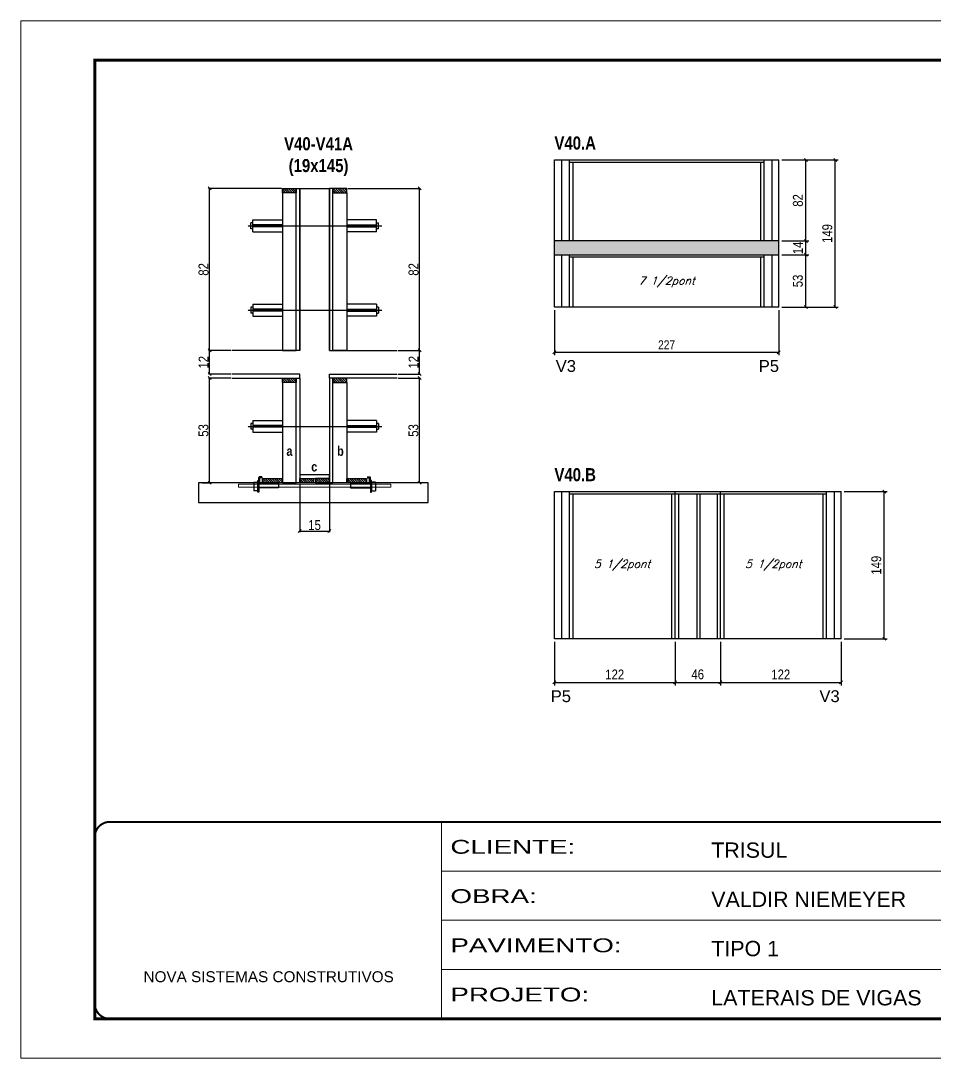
# Model space of a CAD drawing. Extents: x 3330 to 22105, y 1197 to 30204.
# Drawn here: x 3330 to 4255, y 18426 to 19476 of the extents above; entities that cross this region are included whole.
import ezdxf

# ---------------------------------------------------------------- set-up
doc = ezdxf.new("R2010")
doc.units = 0
for name, pattern in [('CONTINUO', [0]), ('DASHED', [0.75, 0.5, -0.25]), ('HIDDEN', [0.375, 0.25, -0.125])]:
    doc.linetypes.add(name, pattern=pattern)
for name, color, linetype in [('5', 5, 'Continuous'), ('barrote', 251, 'Continuous'), ('COTA', 241, 'Continuous'), ('detalhes', 4, 'Continuous'), ('NOMENCLATURA', 7, 'Continuous'), ('Painéis', 200, 'Continuous'), ('presilha', 1, 'Continuous'), ('SARR_2.2x10', 60, 'Continuous'), ('SARR_2.2x7', 40, 'Continuous'), ('SARR_3.5x7', 81, 'Continuous'), ('TENSOR', 3, 'Continuous'), ('texto', 7, 'Continuous')]:
    doc.layers.add(name, color=color, linetype=linetype)
for name, color, linetype, lineweight in [('CONCRETO', 251, 'Continuous', 25), ('Folhas', 255, 'Continuous', 9), ('SARRAFO DE PRESSAO', 251, 'DASHED', 9), ('SCO-___-LAJ', 2, 'Continuous', 0)]:
    doc.layers.add(name, color=color, linetype=linetype, lineweight=lineweight)
doc.styles.add('ARIAL', font='arial.ttf')
doc.styles.add('COTA TECNICA', font='techl___.ttf', dxfattribs={"height": 10})
doc.styles.add('COTA TECNICA 2X', font='techl___.ttf', dxfattribs={"height": 10})
doc.styles.add('COTA TECNICA-50', font='techl___.ttf', dxfattribs={"height": 9})
doc.styles.add('Romans', font='romans.shx')
doc.styles.get("Standard").update_dxf_attribs({"font": 'arial.ttf'})
doc.styles.add('TECNICA', font='techb___.ttf', dxfattribs={"height": 10})
doc.styles.add('Tecnologia', font='')
doc.styles.get('Tecnologia').set_extended_font_data('Forgotten Futurist')
doc.dimstyles.new('COTA PAINEL-50', dxfattribs={"dimtxt": 9, "dimasz": 3, "dimexe": 3, "dimexo": 3, "dimgap": 3, "dimtad": 1, "dimdec": 1, "dimzin": 12, "dimdsep": 46, "dimtxsty": 'COTA TECNICA-50', "dimblk1": 'OBLIQUE', "dimblk2": 'OBLIQUE', "dimsah": 1, "dimcen": 0.9, "dimclrd": 4, "dimclre": 4, "dimclrt": 240, "dimadec": 1, "dimazin": 3, "dimtfac": 1, "dimtdec": 1, "dimtmove": 0, "dimatfit": 3, "dimfxl": 1, "dimtolj": 1, "dimtzin": 12, "dimarcsym": 0})
doc.dimstyles.new('PAINEL', dxfattribs={"dimtxt": 10, "dimasz": 3, "dimexe": 3, "dimexo": 3, "dimgap": 3, "dimtad": 1, "dimdec": 1, "dimzin": 12, "dimdsep": 46, "dimtxsty": 'COTA TECNICA', "dimblk1": 'OBLIQUE', "dimblk2": 'OBLIQUE', "dimsah": 1, "dimcen": 0.9, "dimclrd": 4, "dimclre": 4, "dimclrt": 240, "dimadec": 1, "dimazin": 3, "dimtfac": 1, "dimtdec": 1, "dimtmove": 0, "dimatfit": 3, "dimfxl": 1, "dimtolj": 1, "dimtzin": 12, "dimarcsym": 0})
doc.dimstyles.new('SECAO', dxfattribs={"dimscale": 0.333333, "dimtxt": 5, "dimasz": 9, "dimexe": 3, "dimexo": 3, "dimgap": 3, "dimtad": 1, "dimdec": 1, "dimlfac": 0.5, "dimzin": 12, "dimdsep": 46, "dimtxsty": 'COTA TECNICA 2X', "dimblk1": 'OBLIQUE', "dimblk2": 'OBLIQUE', "dimsah": 1, "dimcen": 0.9, "dimclrd": 4, "dimclre": 4, "dimclrt": 240, "dimadec": 1, "dimazin": 3, "dimtfac": 1, "dimtdec": 1, "dimtmove": 0, "dimatfit": 3, "dimfxl": 1, "dimtolj": 1, "dimtzin": 12, "dimarcsym": 0})

# ---------------------------------------------------------------- blocks, each defined once
blk = doc.blocks.new('9999999999')
at = {"color": 30, "linetype": 'CONTINUO'}
for p, q in [((98564.6, 34230.2), (98564.6, 34429.4)), ((98564.6, 34379.6), (99584, 34379.6)), ((98564.6, 34329.8), (99488, 34329.8)), ((98564.6, 34280), (99488, 34280))]:
    blk.add_line(p, q, dxfattribs=at)
at = {"color": 30, "linetype": 'CONTINUO', "const_width": 2}
blk.add_lwpolyline([(99584, 34230.2), (99584, 34414.4, 0.414214), (99569, 34429.4), (98229, 34429.4, 0.414214), (98214, 34414.4), (98214, 34245.2, 0.414214), (98229, 34230.2), (99584, 34230.2)], format="xyb", dxfattribs=at)
at = {"layer": 'Folhas'}
blk.add_lwpolyline([(98139, 34190.2), (99624, 34190.2), (99624, 35240.2), (98139, 35240.2)], close=True, dxfattribs=at)
at = {"layer": 'Folhas', "color": 30, "const_width": 3}
blk.add_lwpolyline([(98214, 34230.2), (99584, 34230.2), (99584, 35200.2), (98214, 35200.2)], close=True, dxfattribs=at)
at = {"color": 7, "linetype": 'Continuous', "ltscale": 5, "style": 'ARIAL'}
for s, height, p in [('TRISUL', 15.48, (98837.7, 34393.1)), ('VALDIR NIEMEYER', 15.483, (98837.7, 34343.3)), ('TIPO 1', 15.48, (98837.7, 34293.5)), ('NOVA SISTEMAS CONSTRUTIVOS', 11.059, (98263.2, 34267.2)), ('LATERAIS DE VIGAS', 15.483, (98837.7, 34243.7))]:
    blk.add_text(s, height=height, dxfattribs=at).set_placement(p)
at = {"layer": 'Folhas', "color": 7, "style": 'Tecnologia', "width": 1.5}
for s, p in [('CLIENTE:', (98573.7, 34397.2)), ('OBRA:', (98573.7, 34347.3)), ('PAVIMENTO:', (98573.7, 34297.5)), ('PROJETO:', (98573.7, 34247.7))]:
    blk.add_text(s, height=14, dxfattribs=at).set_placement(p)
blk = doc.blocks.new('PRESILHA METÁLICA 1')
at = {"layer": 'presilha'}
for p, q in [((7.5, 10.6), (7.5, 19.9)), ((12, 21), (8.6, 21)), ((9, 11.6), (9, 18.9)), ((12, 19.5), (9.6, 19.5)), ((12, 21), (12, 19.5)), ((0, 13), (6, 13)), ((0, 13), (0, 0)), ((6, 0), (0, 0)), ((6, 15.5), (7.5, 15.5)), ((6, -2.5), (6, 15.5)), ((6, 13), (6, 0)), ((7.5, 15.5), (7.5, -2.5)), ((37.5, 4.1), (7.5, 4.1)), ((37.5, 11), (9.6, 11)), ((37.5, 11), (37.5, 4.1)), ((7.5, -2.5), (6, -2.5))]:
    blk.add_line(p, q, dxfattribs=at)
for centre, radius, start, end in [((8.6, 19.9), 1.14, 90, 180), ((9.6, 18.9), 0.57, 90, 180), ((9.6, 11.6), 0.57, 180, 270)]:
    blk.add_arc(centre, radius, start, end, dxfattribs=at)
blk = doc.blocks.new('_Oblique')
at = {"color": 0, "linetype": 'ByBlock', "lineweight": -2}
blk.add_line((-0.5, -0.5), (0.5, 0.5), dxfattribs=at)
blk = doc.blocks.new('*D2785')
at = {"layer": 'COTA', "color": 4, "lineweight": -2, "transparency": 16777216}
for p, q in [((3612, 19007.3), (3612, 18958.4)), ((3642, 19007.3), (3642, 18958.4)), ((3612, 18959.4), (3642, 18959.4))]:
    blk.add_line(p, q, dxfattribs=at)
at = {"layer": 'Defpoints', "color": 0, "transparency": 16777216}
for p in [(3612, 19008.3), (3642, 19008.3), (3642, 18959.4)]:
    blk.add_point(p, dxfattribs=at)
at = {"layer": 'COTA', "color": 4, "lineweight": -2, "transparency": 16777216, "xscale": 3, "yscale": 3, "zscale": 3, "rotation": 180}
blk.add_blockref('_Oblique', (3612, 18959.4), dxfattribs=at)
at = {"layer": 'COTA', "color": 4, "lineweight": -2, "transparency": 16777216, "xscale": 3, "yscale": 3, "zscale": 3}
blk.add_blockref('_Oblique', (3642, 18959.4), dxfattribs=at)
at = {"layer": 'COTA', "color": 240, "transparency": 16777216, "insert": (3627, 18965.5), "char_height": 10, "attachment_point": 5, "style": 'COTA TECNICA 2X'}
blk.add_mtext('\\A1;15', dxfattribs=at)
blk = doc.blocks.new('*D2786')
at = {"layer": 'COTA', "color": 4, "lineweight": -2, "transparency": 16777216}
for p, q in [((3711.7, 19114.3), (3734.3, 19114.3)), ((3733.3, 19008.3), (3733.3, 19114.3)), ((3740.8, 19008.3), (3732.3, 19008.3))]:
    blk.add_line(p, q, dxfattribs=at)
at = {"layer": 'Defpoints', "color": 0, "transparency": 16777216}
for p in [(3710.7, 19114.3), (3733.3, 19114.3), (3741.8, 19008.3)]:
    blk.add_point(p, dxfattribs=at)
at = {"layer": 'COTA', "color": 4, "lineweight": -2, "transparency": 16777216, "xscale": 3, "yscale": 3, "zscale": 3}
for p, rotation in [((3733.3, 19114.3), 90), ((3733.3, 19008.3), 270)]:
    blk.add_blockref('_Oblique', p, dxfattribs=dict(at, rotation=rotation))
at = {"layer": 'COTA', "color": 240, "transparency": 16777216, "insert": (3727.1, 19061.3), "char_height": 10, "attachment_point": 5, "rotation": 90, "style": 'COTA TECNICA 2X'}
blk.add_mtext('\\A1;53', dxfattribs=at)
blk = doc.blocks.new('*D2787')
at = {"layer": 'COTA', "color": 4, "lineweight": -2, "transparency": 16777216}
for p, q in [((3711.7, 19142.3), (3734.3, 19142.3)), ((3733.3, 19118.3), (3733.3, 19142.3)), ((3711.7, 19118.3), (3734.3, 19118.3))]:
    blk.add_line(p, q, dxfattribs=at)
at = {"layer": 'Defpoints', "color": 0, "transparency": 16777216}
for p in [(3710.7, 19142.3), (3733.3, 19142.3), (3710.7, 19118.3)]:
    blk.add_point(p, dxfattribs=at)
at = {"layer": 'COTA', "color": 4, "lineweight": -2, "transparency": 16777216, "xscale": 3, "yscale": 3, "zscale": 3}
for p, rotation in [((3733.3, 19142.3), 90), ((3733.3, 19118.3), 270)]:
    blk.add_blockref('_Oblique', p, dxfattribs=dict(at, rotation=rotation))
at = {"layer": 'COTA', "color": 240, "transparency": 16777216, "insert": (3727.2, 19130.3), "char_height": 10, "attachment_point": 5, "rotation": 90, "style": 'COTA TECNICA 2X'}
blk.add_mtext('\\A1;12', dxfattribs=at)
blk = doc.blocks.new('*D2788')
at = {"layer": 'COTA', "color": 4, "lineweight": -2, "transparency": 16777216}
for p, q in [((3660.6, 19306.3), (3734.3, 19306.3)), ((3733.3, 19142.3), (3733.3, 19306.3)), ((3711.7, 19142.3), (3734.3, 19142.3))]:
    blk.add_line(p, q, dxfattribs=at)
at = {"layer": 'Defpoints', "color": 0, "transparency": 16777216}
for p in [(3659.6, 19306.3), (3733.3, 19306.3), (3710.7, 19142.3)]:
    blk.add_point(p, dxfattribs=at)
at = {"layer": 'COTA', "color": 4, "lineweight": -2, "transparency": 16777216, "xscale": 3, "yscale": 3, "zscale": 3}
for p, rotation in [((3733.3, 19306.3), 90), ((3733.3, 19142.3), 270)]:
    blk.add_blockref('_Oblique', p, dxfattribs=dict(at, rotation=rotation))
at = {"layer": 'COTA', "color": 240, "transparency": 16777216, "insert": (3727.2, 19224.3), "char_height": 10, "attachment_point": 5, "rotation": 90, "style": 'COTA TECNICA 2X'}
blk.add_mtext('\\A1;82', dxfattribs=at)
blk = doc.blocks.new('*D2789')
at = {"layer": 'COTA', "color": 4, "lineweight": -2, "transparency": 16777216}
for p, q in [((3542.3, 19114.3), (3519.8, 19114.3)), ((3520.8, 19008.3), (3520.8, 19114.3)), ((3513.3, 19008.3), (3521.8, 19008.3))]:
    blk.add_line(p, q, dxfattribs=at)
at = {"layer": 'Defpoints', "color": 0, "transparency": 16777216}
for p in [(3520.8, 19114.3), (3543.3, 19114.3), (3512.3, 19008.3)]:
    blk.add_point(p, dxfattribs=at)
at = {"layer": 'COTA', "color": 4, "lineweight": -2, "transparency": 16777216, "xscale": 3, "yscale": 3, "zscale": 3}
for p, rotation in [((3520.8, 19114.3), 90), ((3520.8, 19008.3), 270)]:
    blk.add_blockref('_Oblique', p, dxfattribs=dict(at, rotation=rotation))
at = {"layer": 'COTA', "color": 240, "transparency": 16777216, "insert": (3514.6, 19061.3), "char_height": 10, "attachment_point": 5, "rotation": 90, "style": 'COTA TECNICA 2X'}
blk.add_mtext('\\A1;53', dxfattribs=at)
blk = doc.blocks.new('*D2790')
at = {"layer": 'COTA', "color": 4, "lineweight": -2, "transparency": 16777216}
for p, q in [((3542.3, 19142.3), (3519.8, 19142.3)), ((3520.8, 19118.3), (3520.8, 19142.3)), ((3542.3, 19118.3), (3519.8, 19118.3))]:
    blk.add_line(p, q, dxfattribs=at)
at = {"layer": 'Defpoints', "color": 0, "transparency": 16777216}
for p in [(3520.8, 19142.3), (3543.3, 19142.3), (3543.3, 19118.3)]:
    blk.add_point(p, dxfattribs=at)
at = {"layer": 'COTA', "color": 4, "lineweight": -2, "transparency": 16777216, "xscale": 3, "yscale": 3, "zscale": 3}
for p, rotation in [((3520.8, 19142.3), 90), ((3520.8, 19118.3), 270)]:
    blk.add_blockref('_Oblique', p, dxfattribs=dict(at, rotation=rotation))
at = {"layer": 'COTA', "color": 240, "transparency": 16777216, "insert": (3514.7, 19130.3), "char_height": 10, "attachment_point": 5, "rotation": 90, "style": 'COTA TECNICA 2X'}
blk.add_mtext('\\A1;12', dxfattribs=at)
blk = doc.blocks.new('*D2791')
at = {"layer": 'COTA', "color": 4, "lineweight": -2, "transparency": 16777216}
for p, q in [((3593.4, 19306.3), (3519.8, 19306.3)), ((3520.8, 19142.3), (3520.8, 19306.3)), ((3542.3, 19142.3), (3519.8, 19142.3))]:
    blk.add_line(p, q, dxfattribs=at)
at = {"layer": 'Defpoints', "color": 0, "transparency": 16777216}
for p in [(3520.8, 19306.3), (3594.4, 19306.3), (3543.3, 19142.3)]:
    blk.add_point(p, dxfattribs=at)
at = {"layer": 'COTA', "color": 4, "lineweight": -2, "transparency": 16777216, "xscale": 3, "yscale": 3, "zscale": 3}
for p, rotation in [((3520.8, 19306.3), 90), ((3520.8, 19142.3), 270)]:
    blk.add_blockref('_Oblique', p, dxfattribs=dict(at, rotation=rotation))
at = {"layer": 'COTA', "color": 240, "transparency": 16777216, "insert": (3514.7, 19224.3), "char_height": 10, "attachment_point": 5, "rotation": 90, "style": 'COTA TECNICA 2X'}
blk.add_mtext('\\A1;82', dxfattribs=at)
blk = doc.blocks.new('*D2803')
at = {"layer": 'COTA', "color": 4, "linetype": 'ByBlock', "lineweight": -2, "transparency": 16777216}
for p, q in [((3869.7, 19183.1), (3869.7, 19137.4)), ((4096.7, 19183.1), (4096.7, 19137.4)), ((3869.7, 19140.4), (4096.7, 19140.4))]:
    blk.add_line(p, q, dxfattribs=at)
at = {"layer": 'Defpoints', "color": 0, "linetype": 'ByBlock', "transparency": 16777216}
for p in [(3869.7, 19186.1), (4096.7, 19186.1), (4096.7, 19140.4)]:
    blk.add_point(p, dxfattribs=at)
at = {"layer": 'COTA', "color": 4, "linetype": 'ByBlock', "lineweight": -2, "transparency": 16777216, "xscale": 3, "yscale": 3, "zscale": 3, "rotation": 180}
blk.add_blockref('_Oblique', (3869.7, 19140.4), dxfattribs=at)
at = {"layer": 'COTA', "color": 4, "linetype": 'ByBlock', "lineweight": -2, "transparency": 16777216, "xscale": 3, "yscale": 3, "zscale": 3}
blk.add_blockref('_Oblique', (4096.7, 19140.4), dxfattribs=at)
at = {"layer": 'COTA', "color": 240, "linetype": 'ByBlock', "transparency": 16777216, "insert": (3983.2, 19148), "char_height": 9, "attachment_point": 5, "style": 'COTA TECNICA-50'}
blk.add_mtext('\\A1;227', dxfattribs=at)
blk = doc.blocks.new('*D2804')
at = {"layer": 'COTA', "color": 4, "linetype": 'ByBlock', "lineweight": -2, "transparency": 16777216}
for p, q in [((4099.7, 19239.1), (4127.2, 19239.1)), ((4124.2, 19186.1), (4124.2, 19239.1)), ((4099.7, 19186.1), (4127.2, 19186.1))]:
    blk.add_line(p, q, dxfattribs=at)
at = {"layer": 'Defpoints', "color": 0, "linetype": 'ByBlock', "transparency": 16777216}
for p in [(4096.7, 19239.1), (4124.2, 19239.1), (4096.7, 19186.1)]:
    blk.add_point(p, dxfattribs=at)
at = {"layer": 'COTA', "color": 4, "linetype": 'ByBlock', "lineweight": -2, "transparency": 16777216, "xscale": 3, "yscale": 3, "zscale": 3}
for p, rotation in [((4124.2, 19239.1), 90), ((4124.2, 19186.1), 270)]:
    blk.add_blockref('_Oblique', p, dxfattribs=dict(at, rotation=rotation))
at = {"layer": 'COTA', "color": 240, "linetype": 'ByBlock', "transparency": 16777216, "insert": (4116, 19212.6), "char_height": 10, "attachment_point": 5, "rotation": 90, "style": 'COTA TECNICA'}
blk.add_mtext('\\A1;53', dxfattribs=at)
blk = doc.blocks.new('*D2805')
at = {"layer": 'COTA', "color": 4, "linetype": 'ByBlock', "lineweight": -2, "transparency": 16777216}
for p, q in [((4099.7, 19253.1), (4127.2, 19253.1)), ((4124.2, 19239.1), (4124.2, 19253.1)), ((4099.7, 19239.1), (4127.2, 19239.1))]:
    blk.add_line(p, q, dxfattribs=at)
at = {"layer": 'Defpoints', "color": 0, "linetype": 'ByBlock', "transparency": 16777216}
for p in [(4096.7, 19253.1), (4124.2, 19253.1), (4096.7, 19239.1)]:
    blk.add_point(p, dxfattribs=at)
at = {"layer": 'COTA', "color": 4, "linetype": 'ByBlock', "lineweight": -2, "transparency": 16777216, "xscale": 3, "yscale": 3, "zscale": 3}
for p, rotation in [((4124.2, 19253.1), 90), ((4124.2, 19239.1), 270)]:
    blk.add_blockref('_Oblique', p, dxfattribs=dict(at, rotation=rotation))
at = {"layer": 'COTA', "color": 240, "linetype": 'ByBlock', "transparency": 16777216, "insert": (4116.1, 19246.1), "char_height": 10, "attachment_point": 5, "rotation": 90, "style": 'COTA TECNICA'}
blk.add_mtext('\\A1;14', dxfattribs=at)
blk = doc.blocks.new('*D2806')
at = {"layer": 'COTA', "color": 4, "linetype": 'ByBlock', "lineweight": -2, "transparency": 16777216}
for p, q in [((4099.7, 19335.1), (4127.2, 19335.1)), ((4124.2, 19253.1), (4124.2, 19335.1)), ((4099.7, 19253.1), (4127.2, 19253.1))]:
    blk.add_line(p, q, dxfattribs=at)
at = {"layer": 'Defpoints', "color": 0, "linetype": 'ByBlock', "transparency": 16777216}
for p in [(4096.7, 19335.1), (4124.2, 19335.1), (4096.7, 19253.1)]:
    blk.add_point(p, dxfattribs=at)
at = {"layer": 'COTA', "color": 4, "linetype": 'ByBlock', "lineweight": -2, "transparency": 16777216, "xscale": 3, "yscale": 3, "zscale": 3}
for p, rotation in [((4124.2, 19335.1), 90), ((4124.2, 19253.1), 270)]:
    blk.add_blockref('_Oblique', p, dxfattribs=dict(at, rotation=rotation))
at = {"layer": 'COTA', "color": 240, "linetype": 'ByBlock', "transparency": 16777216, "insert": (4116.1, 19294.1), "char_height": 10, "attachment_point": 5, "rotation": 90, "style": 'COTA TECNICA'}
blk.add_mtext('\\A1;82', dxfattribs=at)
blk = doc.blocks.new('*D2807')
at = {"layer": 'COTA', "color": 4, "linetype": 'ByBlock', "lineweight": -2, "transparency": 16777216}
for p, q in [((4099.7, 19335.1), (4156.9, 19335.1)), ((4153.9, 19186.1), (4153.9, 19335.1)), ((4099.7, 19186.1), (4156.9, 19186.1))]:
    blk.add_line(p, q, dxfattribs=at)
at = {"layer": 'Defpoints', "color": 0, "linetype": 'ByBlock', "transparency": 16777216}
for p in [(4096.7, 19335.1), (4153.9, 19335.1), (4096.7, 19186.1)]:
    blk.add_point(p, dxfattribs=at)
at = {"layer": 'COTA', "color": 4, "linetype": 'ByBlock', "lineweight": -2, "transparency": 16777216, "xscale": 3, "yscale": 3, "zscale": 3}
for p, rotation in [((4153.9, 19335.1), 90), ((4153.9, 19186.1), 270)]:
    blk.add_blockref('_Oblique', p, dxfattribs=dict(at, rotation=rotation))
at = {"layer": 'COTA', "color": 240, "linetype": 'ByBlock', "transparency": 16777216, "insert": (4145.8, 19260.6), "char_height": 10, "attachment_point": 5, "rotation": 90, "style": 'COTA TECNICA'}
blk.add_mtext('\\A1;149', dxfattribs=at)
blk = doc.blocks.new('*D2808')
at = {"layer": 'COTA', "color": 4, "linetype": 'ByBlock', "lineweight": -2, "transparency": 16777216}
for p, q in [((4162.7, 18999.4), (4206.5, 18999.4)), ((4203.5, 18850.4), (4203.5, 18999.4)), ((4162.7, 18850.4), (4206.5, 18850.4))]:
    blk.add_line(p, q, dxfattribs=at)
at = {"layer": 'Defpoints', "color": 0, "linetype": 'ByBlock', "transparency": 16777216}
for p in [(4159.7, 18999.4), (4203.5, 18999.4), (4159.7, 18850.4)]:
    blk.add_point(p, dxfattribs=at)
at = {"layer": 'COTA', "color": 4, "linetype": 'ByBlock', "lineweight": -2, "transparency": 16777216, "xscale": 3, "yscale": 3, "zscale": 3}
for p, rotation in [((4203.5, 18999.4), 90), ((4203.5, 18850.4), 270)]:
    blk.add_blockref('_Oblique', p, dxfattribs=dict(at, rotation=rotation))
at = {"layer": 'COTA', "color": 240, "linetype": 'ByBlock', "transparency": 16777216, "insert": (4195.4, 18924.9), "char_height": 10, "attachment_point": 5, "rotation": 90, "style": 'COTA TECNICA'}
blk.add_mtext('\\A1;149', dxfattribs=at)
blk = doc.blocks.new('*D2809')
at = {"layer": 'COTA', "color": 4, "linetype": 'ByBlock', "lineweight": -2, "transparency": 16777216}
for p, q in [((3869.7, 18847.4), (3869.7, 18803.3)), ((3991.7, 18847.4), (3991.7, 18803.3)), ((3869.7, 18806.3), (3991.7, 18806.3))]:
    blk.add_line(p, q, dxfattribs=at)
at = {"layer": 'Defpoints', "color": 0, "linetype": 'ByBlock', "transparency": 16777216}
for p in [(3869.7, 18850.4), (3991.7, 18850.4), (3991.7, 18806.3)]:
    blk.add_point(p, dxfattribs=at)
at = {"layer": 'COTA', "color": 4, "linetype": 'ByBlock', "lineweight": -2, "transparency": 16777216, "xscale": 3, "yscale": 3, "zscale": 3, "rotation": 180}
blk.add_blockref('_Oblique', (3869.7, 18806.3), dxfattribs=at)
at = {"layer": 'COTA', "color": 4, "linetype": 'ByBlock', "lineweight": -2, "transparency": 16777216, "xscale": 3, "yscale": 3, "zscale": 3}
blk.add_blockref('_Oblique', (3991.7, 18806.3), dxfattribs=at)
at = {"layer": 'COTA', "color": 240, "linetype": 'ByBlock', "transparency": 16777216, "insert": (3930.7, 18814.3), "char_height": 10, "attachment_point": 5, "style": 'COTA TECNICA'}
blk.add_mtext('\\A1;122', dxfattribs=at)
blk = doc.blocks.new('*D2810')
at = {"layer": 'COTA', "color": 4, "linetype": 'ByBlock', "lineweight": -2, "transparency": 16777216}
for p, q in [((3991.7, 18847.4), (3991.7, 18803.3)), ((4037.7, 18847.4), (4037.7, 18803.3)), ((3991.7, 18806.3), (4037.7, 18806.3))]:
    blk.add_line(p, q, dxfattribs=at)
at = {"layer": 'Defpoints', "color": 0, "linetype": 'ByBlock', "transparency": 16777216}
for p in [(3991.7, 18850.4), (4037.7, 18850.4), (4037.7, 18806.3)]:
    blk.add_point(p, dxfattribs=at)
at = {"layer": 'COTA', "color": 4, "linetype": 'ByBlock', "lineweight": -2, "transparency": 16777216, "xscale": 3, "yscale": 3, "zscale": 3, "rotation": 180}
blk.add_blockref('_Oblique', (3991.7, 18806.3), dxfattribs=at)
at = {"layer": 'COTA', "color": 4, "linetype": 'ByBlock', "lineweight": -2, "transparency": 16777216, "xscale": 3, "yscale": 3, "zscale": 3}
blk.add_blockref('_Oblique', (4037.7, 18806.3), dxfattribs=at)
at = {"layer": 'COTA', "color": 240, "linetype": 'ByBlock', "transparency": 16777216, "insert": (4014.7, 18814.4), "char_height": 10, "attachment_point": 5, "style": 'COTA TECNICA'}
blk.add_mtext('\\A1;46', dxfattribs=at)
blk = doc.blocks.new('*D2811')
at = {"layer": 'COTA', "color": 4, "linetype": 'ByBlock', "lineweight": -2, "transparency": 16777216}
for p, q in [((4037.7, 18847.4), (4037.7, 18803.3)), ((4159.7, 18847.4), (4159.7, 18803.3)), ((4037.7, 18806.3), (4159.7, 18806.3))]:
    blk.add_line(p, q, dxfattribs=at)
at = {"layer": 'Defpoints', "color": 0, "linetype": 'ByBlock', "transparency": 16777216}
for p in [(4037.7, 18850.4), (4159.7, 18850.4), (4159.7, 18806.3)]:
    blk.add_point(p, dxfattribs=at)
at = {"layer": 'COTA', "color": 4, "linetype": 'ByBlock', "lineweight": -2, "transparency": 16777216, "xscale": 3, "yscale": 3, "zscale": 3, "rotation": 180}
blk.add_blockref('_Oblique', (4037.7, 18806.3), dxfattribs=at)
at = {"layer": 'COTA', "color": 4, "linetype": 'ByBlock', "lineweight": -2, "transparency": 16777216, "xscale": 3, "yscale": 3, "zscale": 3}
blk.add_blockref('_Oblique', (4159.7, 18806.3), dxfattribs=at)
at = {"layer": 'COTA', "color": 240, "linetype": 'ByBlock', "transparency": 16777216, "insert": (4098.7, 18814.3), "char_height": 10, "attachment_point": 5, "style": 'COTA TECNICA'}
blk.add_mtext('\\A1;122', dxfattribs=at)

msp = doc.modelspace()

# ---------------------------------------------------------------- hatches: boundary and pattern name
at = {"layer": 'COTA', "linetype": 'ByBlock'}
h = msp.add_hatch(dxfattribs=at)
h.set_pattern_fill('AR-CONC', color=256, scale=0.03)
h.set_pattern_definition([(50, (-130544.378, -6577.1573), (5.46554007, -0.47817257), [0.5715, -6.2865]), (355, (-130544.378, -6577.157), (-1.05730264, 5.73170536), [0.4572, -5.02921753]), (100.4514447, (-130543.9224, -6577.197), (4.40823741, 5.25353256), [0.48570026, -5.34270734]), (46.1842, (-130544.378, -6575.633), (8.13237123, -1.26126984), [0.85725, -9.42975]), (96.6355576, (-130543.7, -6575.738), (7.122124, 7.42278374), [0.7285507, -8.01406824]), (351.184151, (-130544.378, -6575.633), (7.122124, 7.42278374), [0.685799, -7.54379196]), (21, (-130543.616, -6576.0143), (4.54843174, -3.06795595), [0.5715, -6.2865]), (326, (-130543.616, -6576.014), (1.85406085, 5.52563898), [0.4572, -5.0292]), (71.451445, (-130543.237, -6576.27), (6.40249258, 2.45768307), [0.48570026, -5.34269813]), (37.5, (-130544.3779, -6577.1573), (0.092658098, 2.536651166), [0, -4.96824, 0, -5.1054, 0, -5.04825]), (7.5, (-130544.3779, -6577.1573), (2.004589875, 3.005417245), [0, -2.91084, 0, -4.85394, 0, -1.92405]), (327.5, (-130546.0771, -6577.1573), (4.067717855, -0.17186232), [0, -1.905, 0, -5.9436, 0, -7.8867]), (317.5, (-130546.839, -6577.1573), (4.44387544, 0.76279473), [0, -2.4765, 0, -3.94716, 0, -5.6007])])
h.paths.add_polyline_path([(4096.7, 19239.11), (4096.7, 19253.11), (3869.7, 19253.11), (3869.7, 19239.11)])
at = {"layer": 'SARR_2.2x10'}
h = msp.add_hatch(dxfattribs=at)
h.set_pattern_fill('ANSI31', color=256, scale=0.5, angle=90)
h.set_pattern_definition([(135, (36767.9738, -104503.8432), (-1.122532015, -1.122532015), [])])
h.paths.add_polyline_path([(3574.44, 19012.73), (3574.44, 19008.33), (3594.44, 19008.33), (3594.44, 19012.73)])
h = msp.add_hatch(dxfattribs=at)
h.set_pattern_fill('ANSI31', color=256, scale=0.5, angle=90)
h.set_pattern_definition([(135, (36853.1738, -104503.8432), (-1.122532015, -1.122532015), [])])
h.paths.add_polyline_path([(3659.64, 19012.73), (3659.64, 19008.33), (3679.64, 19008.33), (3679.64, 19012.73)])
at = {"layer": 'SARR_2.2x7'}
h = msp.add_hatch(dxfattribs=at)
h.set_pattern_fill('ANSI31', color=256, scale=0.5, angle=90)
h.set_pattern_definition([(135, (36761.9738, -104210.2432), (-1.122532015, -1.122532015), [])])
h.paths.add_polyline_path([(3608.44, 19306.33), (3608.44, 19301.93), (3594.44, 19301.93), (3594.44, 19306.33)])
h = msp.add_hatch(dxfattribs=at)
h.set_pattern_fill('ANSI31', color=256, scale=0.5, angle=90)
h.set_pattern_definition([(135, (36773.9738, -104210.2432), (-1.122532015, -1.122532015), [])])
h.paths.add_polyline_path([(3645.64, 19306.33), (3645.64, 19301.93), (3659.64, 19301.93), (3659.64, 19306.33)])
h = msp.add_hatch(dxfattribs=at)
h.set_pattern_fill('ANSI31', color=256, scale=0.5, angle=90)
h.set_pattern_definition([(135, (36781.9738, -104402.2432), (-1.122532015, -1.122532015), [])])
h.paths.add_polyline_path([(3608.44, 19114.33), (3608.44, 19109.93), (3594.44, 19109.93), (3594.44, 19114.33)])
h = msp.add_hatch(dxfattribs=at)
h.set_pattern_fill('ANSI31', color=256, scale=0.5, angle=90)
h.set_pattern_definition([(135, (36773.9738, -104402.2432), (-1.122532015, -1.122532015), [])])
h.paths.add_polyline_path([(3645.64, 19114.33), (3645.64, 19109.93), (3659.64, 19109.93), (3659.64, 19114.33)])
h = msp.add_hatch(dxfattribs=at)
h.set_pattern_fill('ANSI31', color=256, scale=0.5, angle=90)
h.set_pattern_definition([(135, (36847.5738, -104503.8432), (-1.122532015, -1.122532015), [])])
h.paths.add_polyline_path([(3626.04, 19008.33), (3626.04, 19012.73), (3612.04, 19012.73), (3612.04, 19008.33)])
h = msp.add_hatch(dxfattribs=at)
h.set_pattern_fill('ANSI31', color=256, scale=0.5, angle=90)
h.set_pattern_definition([(135, (36839.5738, -104503.8432), (-1.122532015, -1.122532015), [])])
h.paths.add_polyline_path([(3628.04, 19012.73), (3628.04, 19008.33), (3642.04, 19008.33), (3642.04, 19012.73)])

# ---------------------------------------------------------------- linework, layer by layer
at = {"ltscale": 3}
for p, q in [((3562.44, 19265.39), (3562.44, 19271.39)), ((3564.44, 19271.39), (3562.44, 19271.39)), ((3564.44, 19262.39), (3564.44, 19274.39)), ((3564.44, 19274.39), (3594.44, 19274.39)), ((3594.44, 19269.39), (3564.44, 19269.39)), ((3689.64, 19274.39), (3659.64, 19274.39)), ((3659.64, 19269.39), (3689.64, 19269.39)), ((3689.64, 19262.39), (3689.64, 19274.39)), ((3689.64, 19271.39), (3691.64, 19271.39)), ((3691.64, 19265.39), (3691.64, 19271.39)), ((3564.44, 19265.39), (3562.44, 19265.39)), ((3594.44, 19267.39), (3564.44, 19267.39)), ((3564.44, 19262.39), (3594.44, 19262.39)), ((3659.64, 19267.39), (3689.64, 19267.39)), ((3689.64, 19262.39), (3659.64, 19262.39)), ((3691.64, 19265.39), (3689.64, 19265.39)), ((3562.44, 19185.96), (3562.44, 19179.96)), ((3564.44, 19185.96), (3562.44, 19185.96)), ((3564.44, 19188.96), (3564.44, 19176.96)), ((3564.44, 19188.96), (3594.44, 19188.96)), ((3594.44, 19183.96), (3564.44, 19183.96)), ((3689.64, 19188.96), (3659.64, 19188.96)), ((3659.64, 19183.96), (3689.64, 19183.96)), ((3689.64, 19188.96), (3689.64, 19176.96)), ((3691.64, 19185.96), (3689.64, 19185.96)), ((3691.64, 19185.96), (3691.64, 19179.96)), ((3564.44, 19179.96), (3562.44, 19179.96)), ((3594.44, 19181.96), (3564.44, 19181.96)), ((3564.44, 19176.96), (3594.44, 19176.96)), ((3659.64, 19181.96), (3689.64, 19181.96)), ((3689.64, 19176.96), (3659.64, 19176.96)), ((3689.64, 19179.96), (3691.64, 19179.96)), ((3562.44, 19068.47), (3562.44, 19062.47)), ((3564.44, 19068.47), (3562.44, 19068.47)), ((3564.44, 19071.47), (3564.44, 19059.47)), ((3564.44, 19071.47), (3594.44, 19071.47)), ((3689.64, 19071.47), (3659.64, 19071.47)), ((3689.64, 19071.47), (3689.64, 19059.47)), ((3691.64, 19068.47), (3689.64, 19068.47)), ((3691.64, 19068.47), (3691.64, 19062.47)), ((3564.44, 19062.47), (3562.44, 19062.47)), ((3594.44, 19066.47), (3564.44, 19066.47)), ((3594.44, 19064.47), (3564.44, 19064.47)), ((3564.44, 19059.47), (3594.44, 19059.47)), ((3659.64, 19066.47), (3689.64, 19066.47)), ((3659.64, 19064.47), (3689.64, 19064.47)), ((3689.64, 19059.47), (3659.64, 19059.47)), ((3689.64, 19062.47), (3691.64, 19062.47))]:
    msp.add_line(p, q, dxfattribs=at)
at = {"layer": 'barrote'}
msp.add_lwpolyline([(3509.6, 18988.33), (3741.82, 18988.33), (3741.82, 19008.33), (3509.6, 19008.33)], close=True, dxfattribs=at)
at = {"layer": 'CONCRETO', "linetype": 'Continuous'}
msp.add_line((3612.04, 19306.33), (3642.04, 19306.33), dxfattribs=at)
at = {"layer": 'COTA', "linetype": 'ByBlock'}
for p, q in [((3869.7, 19239.11), (3869.7, 19253.11)), ((4096.7, 19239.11), (4096.7, 19253.11))]:
    msp.add_line(p, q, dxfattribs=at)
at = {"layer": 'Painéis', "linetype": 'Continuous'}
for p, q in [((3869.7, 19253.11), (3869.7, 19335.11)), ((3869.7, 19335.11), (4096.7, 19335.11)), ((4096.7, 19253.11), (4096.7, 19335.11)), ((4096.7, 19253.11), (3869.7, 19253.11)), ((3869.7, 19186.11), (3869.7, 19239.11)), ((3869.7, 19239.11), (4096.7, 19239.11)), ((4096.7, 19186.11), (4096.7, 19239.11)), ((4096.7, 19186.11), (3869.7, 19186.11)), ((3612.04, 19142.33), (3543.34, 19142.33)), ((3642.04, 19142.33), (3710.73, 19142.33)), ((3869.7, 18850.43), (3869.7, 18999.43)), ((3869.7, 18999.43), (4159.7, 18999.43)), ((3991.7, 18850.43), (3991.7, 18999.43)), ((4037.7, 18850.43), (4037.7, 18999.43)), ((4159.7, 18850.43), (4159.7, 18999.43)), ((4159.7, 18850.43), (3869.7, 18850.43))]:
    msp.add_line(p, q, dxfattribs=at)
for points in [[(3608.44, 19142.33), (3608.44, 19306.33), (3612.04, 19306.33), (3612.04, 19142.33)], [(3645.64, 19142.33), (3645.64, 19306.33), (3642.04, 19306.33), (3642.04, 19142.33)], [(3608.44, 19008.33), (3608.44, 19114.33), (3612.04, 19114.33), (3612.04, 19008.33)], [(3645.64, 19008.33), (3645.64, 19114.33), (3642.04, 19114.33), (3642.04, 19008.33)], [(3642.04, 19016.33), (3612.04, 19016.33), (3612.04, 19012.73), (3642.04, 19012.73)]]:
    msp.add_lwpolyline(points, close=True, dxfattribs=at)
for points in [[(3612.04, 19142.33), (3612.04, 19306.33)], [(3642.04, 19142.33), (3642.04, 19306.33)], [(3543.34, 19114.33), (3612.04, 19114.33), (3612.04, 19118.33), (3543.34, 19118.33)], [(3710.73, 19114.33), (3642.04, 19114.33), (3642.04, 19118.33), (3710.73, 19118.33)]]:
    msp.add_lwpolyline(points, dxfattribs=at)
at = {"layer": 'SARR_2.2x10'}
for points in [[(3574.44, 19012.73), (3594.44, 19012.73), (3594.44, 19008.33), (3574.44, 19008.33)], [(3659.64, 19012.73), (3679.64, 19012.73), (3679.64, 19008.33), (3659.64, 19008.33)]]:
    msp.add_lwpolyline(points, close=True, dxfattribs=at)
at = {"layer": 'SARR_2.2x7', "linetype": 'Continuous'}
for p, q in [((3876.7, 19335.11), (3876.7, 19253.11)), ((3884.7, 19332.91), (4081.7, 19332.91)), ((4089.7, 19335.11), (4089.7, 19253.11)), ((3876.7, 19239.11), (3876.7, 19186.11)), ((3884.7, 19236.91), (4081.7, 19236.91)), ((4089.7, 19239.11), (4089.7, 19186.11)), ((3876.7, 18999.43), (3876.7, 18850.43)), ((3884.7, 18997.23), (3991.7, 18997.23)), ((3991.7, 18997.23), (4037.7, 18997.23)), ((4037.7, 18997.23), (4144.7, 18997.23)), ((4152.7, 18999.43), (4152.7, 18850.43))]:
    msp.add_line(p, q, dxfattribs=at)
at = {"layer": 'SARR_2.2x7'}
for points in [[(3594.44, 19306.33), (3608.44, 19306.33), (3608.44, 19301.93), (3594.44, 19301.93)], [(3612.04, 19012.73), (3626.04, 19012.73), (3626.04, 19008.33), (3612.04, 19008.33)], [(3642.04, 19012.73), (3628.04, 19012.73), (3628.04, 19008.33), (3642.04, 19008.33)]]:
    msp.add_lwpolyline(points, close=True, dxfattribs=at)
at = {"layer": 'SARR_2.2x7', "elevation": 0}
for points in [[(3659.64, 19306.33), (3645.64, 19306.33), (3645.64, 19301.93), (3659.64, 19301.93)], [(3594.44, 19114.33), (3608.44, 19114.33), (3608.44, 19109.93), (3594.44, 19109.93)], [(3659.64, 19114.33), (3645.64, 19114.33), (3645.64, 19109.93), (3659.64, 19109.93)]]:
    msp.add_lwpolyline(points, close=True, dxfattribs=at)
at = {"layer": 'SARR_3.5x7'}
for p, q in [((3884.7, 19335.11), (3884.7, 19253.11)), ((3888.2, 19332.91), (3888.2, 19253.11)), ((4078.2, 19332.91), (4078.2, 19253.11)), ((4081.7, 19335.11), (4081.7, 19253.11)), ((3884.7, 19239.11), (3884.7, 19186.11)), ((3888.2, 19236.91), (3888.2, 19186.11)), ((4078.2, 19236.91), (4078.2, 19186.11)), ((4081.7, 19239.11), (4081.7, 19186.11)), ((3884.7, 18999.43), (3884.7, 18850.43)), ((3888.2, 18997.23), (3888.2, 18850.43)), ((3988.2, 18997.23), (3988.2, 18850.43)), ((3995.2, 18997.23), (3995.2, 18850.43)), ((4013.71, 18997.23), (4013.71, 18850.43)), ((4017.21, 18850.43), (4017.21, 18997.23)), ((4034.2, 18997.23), (4034.2, 18850.43)), ((4041.2, 18997.23), (4041.2, 18850.43)), ((4141.2, 18997.23), (4141.2, 18850.43)), ((4144.7, 18999.43), (4144.7, 18850.43))]:
    msp.add_line(p, q, dxfattribs=at)
for points in [[(3608.44, 19301.93), (3594.44, 19301.93), (3594.44, 19142.33), (3608.44, 19142.33)], [(3645.64, 19301.93), (3659.64, 19301.93), (3659.64, 19142.33), (3645.64, 19142.33)], [(3608.44, 19109.93), (3594.44, 19109.93), (3594.44, 19008.33), (3608.44, 19008.33)], [(3645.64, 19109.93), (3659.64, 19109.93), (3659.64, 19008.33), (3645.64, 19008.33)]]:
    msp.add_lwpolyline(points, close=True, dxfattribs=at)
at = {"layer": 'SCO-___-LAJ', "color": 1}
msp.add_lwpolyline([(3549.98, 19006.99), (3704.09, 19006.99), (3704.09, 19003.79), (3549.98, 19003.79)], close=True, dxfattribs=at)
at = {"layer": 'TENSOR', "linetype": 'HIDDEN', "ltscale": 0.5}
for p, q in [((3559.44, 19268.39), (3694.94, 19268.39)), ((3559.44, 19182.96), (3694.94, 19182.96)), ((3559.44, 19065.47), (3694.94, 19065.47))]:
    msp.add_line(p, q, dxfattribs=at)

# ---------------------------------------------------------------- block references
at = {"layer": 'presilha', "yscale": 0.6666666666666666, "zscale": 0.6666666666666666}
for p, xscale in [((3565.57, 19000.36), 0.6666666666666666), ((3688.5, 19000.36), -0.6666666666666666)]:
    msp.add_blockref('PRESILHA METÁLICA 1', p, dxfattribs=dict(at, xscale=xscale))
at = {"layer": 'SARRAFO DE PRESSAO', "color": 6, "linetype": 'ByBlock'}
msp.add_blockref('9999999999', (-94809.25, -15764.26), dxfattribs=at)

# ---------------------------------------------------------------- texts
at = {"layer": '5', "linetype": 'Continuous'}
for s, rotation, p in [('V3', 359.99996, (3871, 19120.54)), ('P5', 359.99996, (4076.45, 19120.54)), ('P5', 0.00004, (3865.96, 18786.37)), ('V3', 0.00004, (4137.83, 18786.37))]:
    msp.add_text(s, height=12, rotation=rotation, dxfattribs=at).set_placement(p)
at = {"layer": 'detalhes', "style": 'TECNICA'}
for s, p in [('a', (3598.56, 19035.66)), ('b', (3649.82, 19035.64)), ('c', (3623.62, 19019.8))]:
    msp.add_text(s, height=9.6, dxfattribs=at).set_placement(p)
at = {"layer": 'NOMENCLATURA', "style": 'TECNICA'}
for s, p in [('V40.A', (3869.7, 19345.62)), ('V40.B', (3869.7, 19009.95))]:
    msp.add_text(s, height=13.2, dxfattribs=at).set_placement(p)
at = {"layer": 'NOMENCLATURA', "insert": (3631.04, 19358.02), "char_height": 13.2, "attachment_point": 2, "style": 'TECNICA'}
msp.add_mtext_dynamic_manual_height_columns('V40-V41A\\P(19x145)', width=300.2766, gutter_width=1, heights=[0], dxfattribs=at)
at = {"layer": 'texto', "color": 2, "char_height": 8, "attachment_point": 5, "style": 'Romans'}
for s, insert in [('{\\Q19;\\C256;7 1/2pont}', (3983.2, 19211.61)), ('{\\Q19;\\C256;5 1/2pont}', (3938.2, 18924.93)), ('{\\Q19;\\C256;5 1/2pont}', (4091.2, 18924.93))]:
    msp.add_mtext(s, dxfattribs=dict(at, insert=insert))

# ---------------------------------------------------------------- dimensions: what is measured, and where the dimension line sits
at = {"layer": 'COTA', "linetype": 'ByBlock'}
for base, p1, p2, picture, middle in [((4124.21, 19335.11), (4096.7, 19253.11), (4096.7, 19335.11), '*D2806', (4116.11, 19294.11)), ((4153.93, 19335.11), (4096.7, 19186.11), (4096.7, 19335.11), '*D2807', (4145.83, 19260.61)), ((4124.21, 19239.11), (4096.7, 19186.11), (4096.7, 19239.11), '*D2804', (4115.99, 19212.61)), ((4203.5, 18999.43), (4159.7, 18850.43), (4159.7, 18999.43), '*D2808', (4195.39, 18924.93))]:
    dim = msp.add_linear_dim(base=base, p1=p1, p2=p2, angle=90, dimstyle='PAINEL', dxfattribs=at)
    dim.commit()
    dim.dimension.update_dxf_attribs({"geometry": picture, "text_midpoint": middle})
at = {"layer": 'COTA'}
for base, p1, p2, picture, middle in [((3520.77, 19306.33), (3543.34, 19142.33), (3594.44, 19306.33), '*D2791', (3514.68, 19224.33)), ((3733.3, 19306.33), (3710.73, 19142.33), (3659.64, 19306.33), '*D2788', (3727.2, 19224.33)), ((3520.77, 19142.33), (3543.34, 19118.33), (3543.34, 19142.33), '*D2790', (3514.72, 19130.33)), ((3733.3, 19142.33), (3710.73, 19118.33), (3710.73, 19142.33), '*D2787', (3727.24, 19130.33)), ((3520.77, 19114.33), (3512.25, 19008.33), (3543.34, 19114.33), '*D2789', (3514.55, 19061.33)), ((3733.3, 19114.33), (3741.82, 19008.33), (3710.73, 19114.33), '*D2786', (3727.08, 19061.33))]:
    dim = msp.add_linear_dim(base=base, p1=p1, p2=p2, angle=90, dimstyle='SECAO', dxfattribs=at)
    dim.commit()
    dim.dimension.update_dxf_attribs({"geometry": picture, "text_midpoint": middle})
at = {"layer": 'COTA', "linetype": 'ByBlock'}
dim = msp.add_linear_dim(base=(4124.21, 19253.11), p1=(4096.7, 19239.11), p2=(4096.7, 19253.11), angle=90, dimstyle='PAINEL', dxfattribs=at)
dim.commit()
dim.dimension.update_dxf_attribs({"geometry": '*D2805', "text_midpoint": (4124.21, 19246.11), "dimtype": 160})
dim = msp.add_linear_dim(base=(4096.7, 19140.44), p1=(3869.7, 19186.11), p2=(4096.7, 19186.11), angle=180, dimstyle='COTA PAINEL-50', override={"dimarcsym": 1}, dxfattribs=at)
dim.commit()
dim.dimension.update_dxf_attribs({"geometry": '*D2803', "text_midpoint": (3983.2, 19148.01)})
at = {"layer": 'COTA'}
dim = msp.add_linear_dim(base=(3642.04, 18959.41), p1=(3612.04, 19008.33), p2=(3642.04, 19008.33), dimstyle='SECAO', dxfattribs=at)
dim.commit()
dim.dimension.update_dxf_attribs({"geometry": '*D2785', "text_midpoint": (3627.04, 18965.52)})
at = {"layer": 'COTA', "linetype": 'ByBlock'}
for base, p1, p2, picture, middle in [((3991.7, 18806.27), (3869.7, 18850.43), (3991.7, 18850.43), '*D2809', (3930.7, 18814.33)), ((4037.7, 18806.27), (3991.7, 18850.43), (4037.7, 18850.43), '*D2810', (4014.7, 18814.37))]:
    dim = msp.add_linear_dim(base=base, p1=p1, p2=p2, dimstyle='PAINEL', dxfattribs=at)
    dim.commit()
    dim.dimension.update_dxf_attribs({"geometry": picture, "text_midpoint": middle})
dim = msp.add_linear_dim(base=(4159.7, 18806.27), p1=(4037.7, 18850.43), p2=(4159.7, 18850.43), dimstyle='PAINEL', override={"dimtmove": 1}, dxfattribs=at)
dim.commit()
dim.dimension.update_dxf_attribs({"geometry": '*D2811', "text_midpoint": (4098.7, 18814.33)})

doc.saveas('drawing.dxf')
